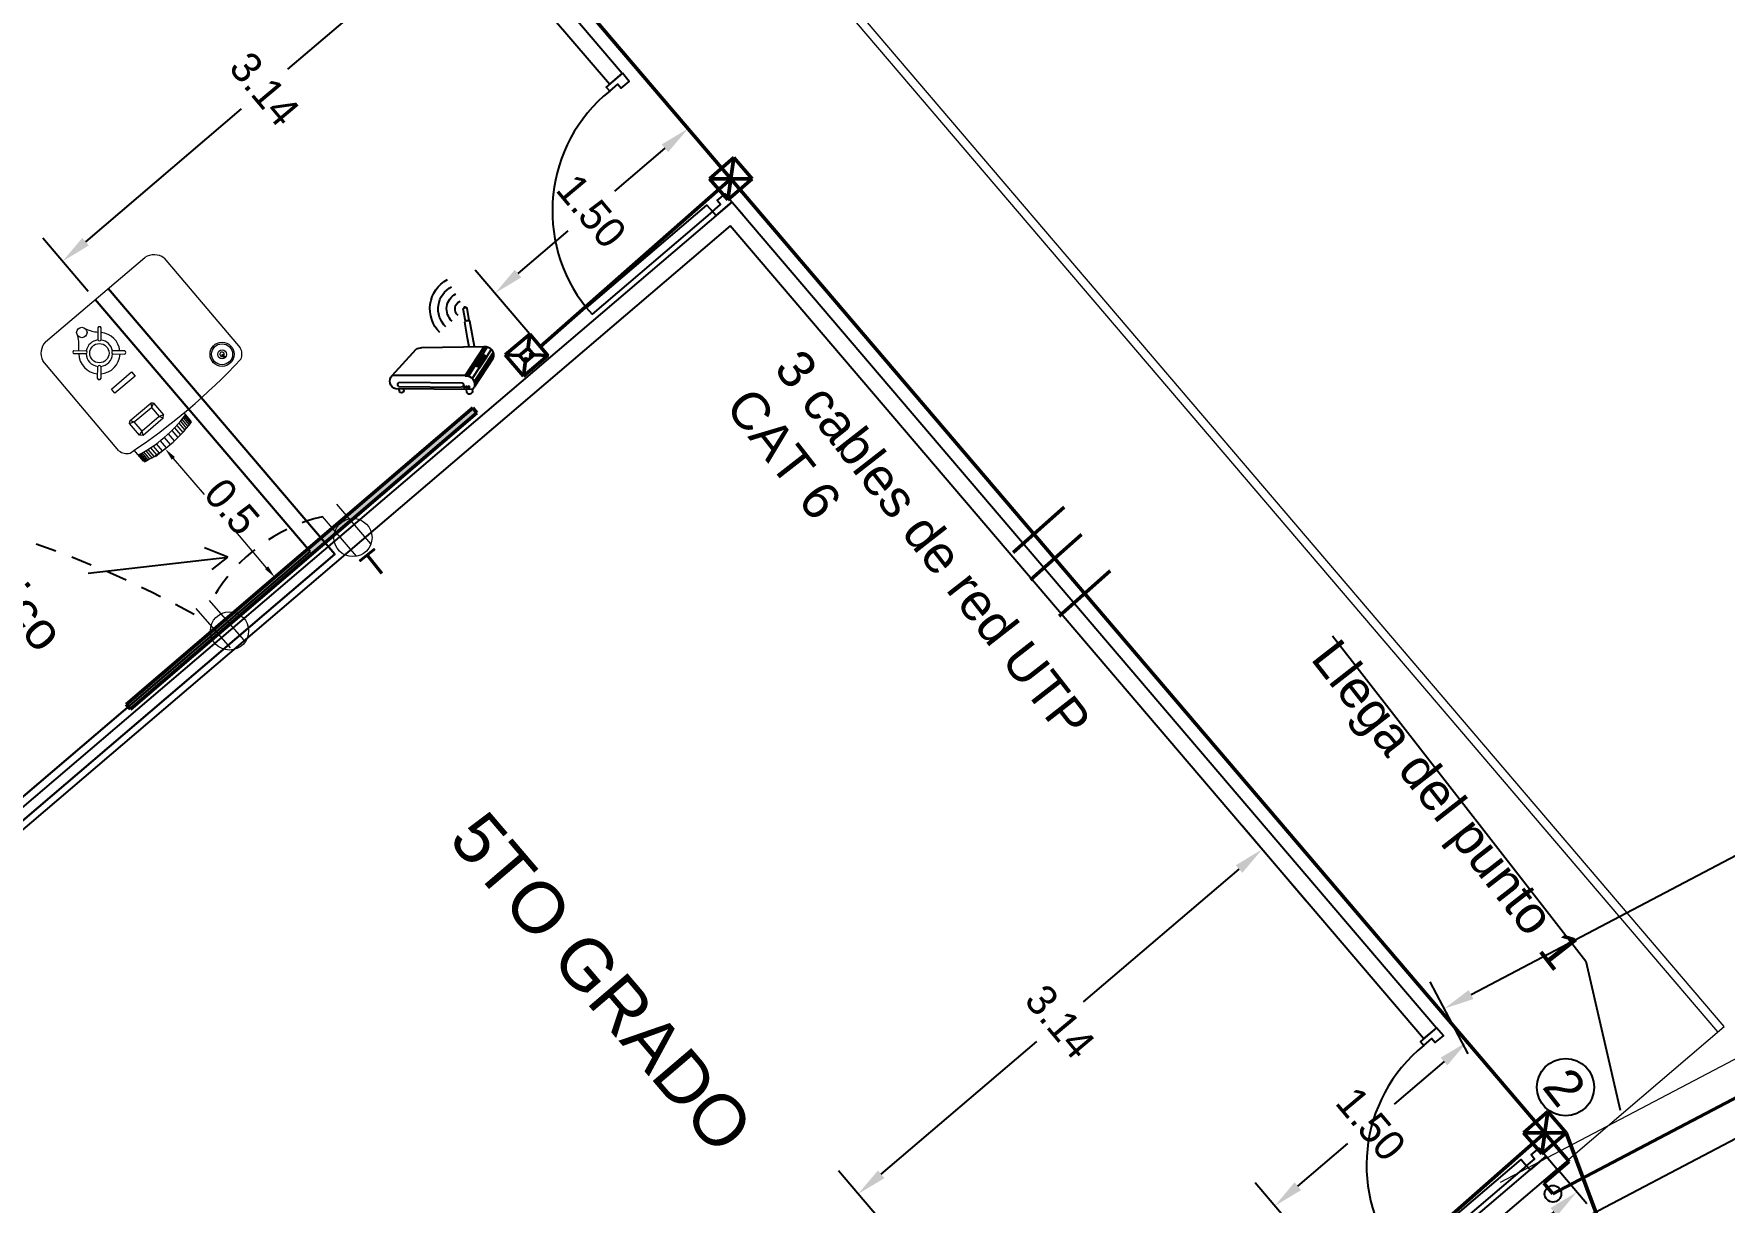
# Model space of a CAD drawing. Header units: metres. Extents: x 643973 to 644410, y 8488260 to 8488397.
# Drawn here: x 644241.32 to 644251.33, y 8488318.9 to 8488325.82 of the extents above; entities that cross this region are included whole.
import ezdxf

# ---------------------------------------------------------------- set-up
doc = ezdxf.new("R2010")
doc.units = ezdxf.units.M
doc.header["$MEASUREMENT"] = 0
doc.linetypes.add('LÍNEAS_OCULTAS2', pattern=[0.1875, 0.125, -0.0625])
for name, color, linetype in [('ACHURADOS', 8, 'Continuous'), ('Circ Tomac Nh-80 3x4mm2', 1, 'LÍNEAS_OCULTAS2'), ('Planta', 251, 'Continuous'), ('Salida de red', 4, 'Continuous'), ('VANOS', 2, 'Continuous')]:
    doc.layers.add(name, color=color, linetype=linetype)
for name, color, linetype, lineweight in [('ALAYUT MARGEN', 5, 'Continuous', 50), ('Anotaciones - Textos_Pluma_Nº__86', 7, 'Continuous', 20), ('Cable USB', 3, 'Continuous', 30), ('CABLE UTP CAT 6', 140, 'COMPU_LINE', 35), ('CIRCUITO DE DATOS', 4, 'COMPU_LINE', 50), ('CIRCUITO DE SERVIDOR', 6, 'Continuous', 50), ('CIRCUITO ELECTRICO EST DE CARGA', 6, 'Continuous', 50), ('CIRCUITO ELECTRICOS', 7, 'Continuous', 15), ('CONECCION USB Y HDMI', 150, 'Continuous', 30), ('EQUIPOS ELECTRONICOS', 242, 'Continuous', 13), ('MUEBLES - PETER', 253, 'Continuous', 5), ('MURO PREFABRICADO', 252, 'Continuous', 25), ('PUERTAS', 24, 'Continuous', 5), ('tomacorriente', 1, 'Continuous', 20)]:
    doc.layers.add(name, color=color, linetype=linetype, lineweight=lineweight)
doc.styles.add('style4', font='arial.ttf')
doc.linetypes.add('COMPU_LINE', pattern='A,0.5,-0.1,["R",Standard,S=0.1,R=0,X=-0.05,Y=-0.05],-0.1', length=0.7)
doc.dimstyles.new('UTILIZAR', dxfattribs={"dimtxt": 0.18, "dimasz": 0.18, "dimexe": 0.18, "dimexo": 0.0625, "dimgap": 0.09, "dimtad": 0, "dimtih": 1, "dimtoh": 1, "dimdec": 4, "dimzin": 0, "dimdsep": 46, "dimtxsty": 'Standard', "dimcen": 0.09, "dimadec": 0, "dimazin": 0, "dimtfac": 1, "dimtdec": 4, "dimtofl": 0, "dimtmove": 0, "dimatfit": 3, "dimfxl": 1, "dimtolj": 1, "dimtzin": 0, "dimarcsym": 0})

# ---------------------------------------------------------------- blocks, each defined once
blk = doc.blocks.new('PUERTA8')
at = {"layer": 'VANOS', "ltscale": 0.5}
for points in [[(0.025, 0.05), (0.025, 0.8), (0.065, 0.8), (0.065, 0.05)], [(0, -0.05), (0, 0.05), (0.025, 0.05), (0.025, 0), (0.05, 0), (0.05, -0.05)], [(0.8, -0.05), (0.8, 0.05), (0.775, 0.05), (0.775, 0), (0.75, 0), (0.75, -0.05)]]:
    blk.add_lwpolyline(points, close=True, dxfattribs=at)
at = {"layer": 'VANOS', "color": 8, "ltscale": 0.5}
blk.add_arc((0.045, 0.07), 0.7303, 358.43065, 88.43065, dxfattribs=at)
blk = doc.blocks.new('P-1')
at = {"layer": 'ACHURADOS'}
blk.add_blockref('PUERTA8', (0, 0.05), dxfattribs=at)
blk = doc.blocks.new('ECRAN')
at = {"layer": 'CIRCUITO DE SERVIDOR'}
h = blk.add_hatch(color=141, dxfattribs=at)
h.dxf.hatch_style = 1
h.paths.add_polyline_path([(714290.2886, 8427261.8314), (714290.3044, 8427261.8508), (714288.9074, 8427262.9858), (714288.8917, 8427262.9665)])
at = {"layer": 'CIRCUITO DE SERVIDOR', "color": 0}
for p, q in [((714288.8916, 8427262.9664), (714288.9074, 8427262.9858)), ((714290.3044, 8427261.8508), (714288.9074, 8427262.9858)), ((714290.2886, 8427261.8314), (714288.8916, 8427262.9664)), ((714290.2886, 8427261.8314), (714290.3044, 8427261.8508))]:
    blk.add_line(p, q, dxfattribs=at)
blk = doc.blocks.new('PROYECTOR')
at = {"layer": 'EQUIPOS ELECTRONICOS', "color": 22}
for p, q in [((714285.8984, 8427254.062), (714285.8692, 8427254.062)), ((714285.8992, 8427254.0659), (714285.87, 8427254.0659)), ((714285.8745, 8427254.0694), (714285.9193, 8427254.0694)), ((714285.8912, 8427254.0156), (714285.862, 8427254.0156)), ((714285.8923, 8427254.0254), (714285.8631, 8427254.0254)), ((714285.8936, 8427254.035), (714285.8644, 8427254.035)), ((714285.8948, 8427254.0431), (714285.8656, 8427254.0431)), ((714285.8961, 8427254.0506), (714285.867, 8427254.0506)), ((714285.8973, 8427254.0568), (714285.8681, 8427254.0568)), ((714285.937, 8427254.0183), (714285.9448, 8427254.0263)), ((714285.937, 8427254.0183), (714285.9495, 8427254.0119)), ((714285.9448, 8427254.0263), (714285.9495, 8427254.0119)), ((714285.9936, 8427254.0263), (714285.9875, 8427254.0119)), ((714285.9988, 8427254.0188), (714285.9875, 8427254.0119)), ((714285.9936, 8427254.0263), (714285.9988, 8427254.0188)), ((714285.8889, 8427253.9712), (714285.8597, 8427253.9712)), ((714285.8893, 8427253.9881), (714285.8601, 8427253.9881)), ((714285.8893, 8427253.9543), (714285.8601, 8427253.9543)), ((714285.8901, 8427254.0034), (714285.8609, 8427254.0034)), ((714285.8901, 8427253.939), (714285.8609, 8427253.939)), ((714285.8912, 8427253.9268), (714285.862, 8427253.9268)), ((714285.8923, 8427253.9169), (714285.8631, 8427253.9169)), ((714285.8936, 8427253.9074), (714285.8644, 8427253.9074)), ((714285.937, 8427253.9345), (714285.9495, 8427253.9409)), ((714285.937, 8427253.9345), (714285.9448, 8427253.9265)), ((714285.9448, 8427253.9265), (714285.9495, 8427253.9409)), ((714285.9988, 8427253.9339), (714285.9875, 8427253.9409)), ((714285.9936, 8427253.9265), (714285.9875, 8427253.9409)), ((714285.9936, 8427253.9265), (714285.9988, 8427253.9339)), ((714285.8948, 8427253.8993), (714285.8656, 8427253.8993)), ((714285.8961, 8427253.8918), (714285.867, 8427253.8918)), ((714285.8973, 8427253.8856), (714285.8681, 8427253.8856)), ((714285.8984, 8427253.8804), (714285.8692, 8427253.8804)), ((714285.8992, 8427253.8765), (714285.87, 8427253.8765)), ((714285.8745, 8427253.873), (714285.9, 8427253.873)), ((714285.9, 8427253.873), (714285.9079, 8427253.873))]:
    blk.add_line(p, q, dxfattribs=at)
for points in [[(714285.9497, 8427254.1075), (714286.3214, 8427254.1075)], [(714286.362, 8427254.062), (714286.362, 8427253.6507)], [(714285.937, 8427253.9345), (714285.937, 8427254.0183)], [(714285.9448, 8427254.0263), (714285.9936, 8427254.0263)], [(714285.9988, 8427254.0188), (714285.9988, 8427253.9339)], [(714286.1667, 8427254.0116), (714286.1959, 8427253.9864)], [(714286.2499, 8427253.9885), (714286.275, 8427254.0177)], [(714286.2825, 8427254.0113), (714286.2574, 8427253.9821)], [(714286.1894, 8427253.9789), (714286.1602, 8427254.0041)], [(714285.9936, 8427253.9265), (714285.9448, 8427253.9265)], [(714286.1953, 8427253.925), (714286.1702, 8427253.8958)], [(714286.1777, 8427253.8894), (714286.2028, 8427253.9186)], [(714286.2529, 8427253.9243), (714286.2821, 8427253.8992)], [(714286.2886, 8427253.9068), (714286.2594, 8427253.9318)], [(714286.3214, 8427253.6052), (714285.9497, 8427253.6052)]]:
    blk.add_lwpolyline(points, dxfattribs=at)
for points in [[(714285.9495, 8427253.9409), (714285.9495, 8427254.0119), (714285.9875, 8427254.0119), (714285.9875, 8427253.9409)], [(714286.0962, 8427253.9157), (714286.0962, 8427253.9997), (714286.1136, 8427253.9997), (714286.1136, 8427253.9157)], [(714285.9592, 8427253.6606), (714285.9592, 8427253.6638), (714285.971, 8427253.6638), (714285.971, 8427253.6606)]]:
    blk.add_lwpolyline(points, close=True, dxfattribs=at)
for centre, radius in [((714286.2244, 8427253.9554), 0.0304), ((714286.3099, 8427253.9554), 0.0164), ((714285.9712, 8427253.6622), 0.0381), ((714285.9712, 8427253.6622), 0.0331), ((714285.971, 8427253.6622), 0.014)]:
    blk.add_circle(centre, radius, dxfattribs=at)
for centre, radius, start, end in [((714286.2997, 8427253.9712), 0.44, 167.5718, 192.4282), ((714285.8748, 8427254.0645), 0.00496, 93.9534, 163.5798), ((714286.3289, 8427253.9712), 0.44, 167.0985, 192.9015), ((714287.9085, 8427253.8563), 2.0006, 173.425, 186.575), ((714285.9554, 8427254.0705), 0.0374, 98.673, 156.471), ((714286.3087, 8427254.0552), 0.0537, 7.2076, 76.3441), ((714286.1652, 8427254.0064), 0.00543, 73.4853, 205.0201), ((714286.2244, 8427253.9554), 0.0653, 51.3173, 134.9047), ((714286.2773, 8427254.0128), 0.00543, 343.4853, 115.0201), ((714286.2244, 8427253.9554), 0.0653, 143.6007, 227.2934), ((714286.2244, 8427253.9554), 0.0419, 145.8568, 226.2323), ((714286.191, 8427253.9841), 0.00543, 253.4853, 25.0201), ((714286.2244, 8427253.9554), 0.0419, 52.4732, 132.6486), ((714286.2551, 8427253.987), 0.00543, 163.4853, 295.0201), ((714286.2244, 8427253.9554), 0.0419, 325.9622, 39.2682), ((714286.3924, 8427254.1221), 0.1714, 225.6035, 241.2485), ((714286.2244, 8427253.9554), 0.0653, 235.9964, 315.0101), ((714286.1976, 8427253.9201), 0.00543, 343.5907, 115.1255), ((714286.2244, 8427253.9554), 0.0419, 239.2135, 312.7541), ((714286.2578, 8427253.9266), 0.00543, 73.5907, 205.1255), ((714286.3924, 8427253.7886), 0.1714, 135.3, 135.5685), ((714286.3924, 8427253.7886), 0.1714, 118.7515, 131.9741), ((714286.2837, 8427253.9044), 0.00543, 253.5907, 25.1255), ((714285.8748, 8427253.8779), 0.00496, 196.4202, 266.0466), ((714286.1754, 8427253.8943), 0.00543, 163.5907, 295.1255), ((714285.9712, 8427253.6622), 0.00701, 214.7427, 146.5983), ((714286.3087, 8427253.6574), 0.0537, 283.6559, 352.7924), ((714285.9554, 8427253.6422), 0.0374, 203.529, 261.327)]:
    blk.add_arc(centre, radius, start, end, dxfattribs=at)
blk = doc.blocks.new('TOMACORRIENTE DOBLE')
at = {"layer": 'tomacorriente'}
for p, q in [((697806.719, 8439550.89), (697806.419, 8439550.969)), ((697806.69, 8439550.781), (697806.391, 8439550.86))]:
    blk.add_line(p, q, dxfattribs=at)
blk.add_circle((697806.61, 8439550.86), 0.113, dxfattribs=at)
blk = doc.blocks.new('*D26')
at = {"layer": 'Anotaciones - Textos_Pluma_Nº__86', "color": 0, "lineweight": -2, "transparency": 16777216}
for p, q in [((644245.409, 8488325.011), (644245.08, 8488325.397)), ((644245.06, 8488325.143), (644244.762, 8488324.889)), ((644244.191, 8488324.401), (644244.488, 8488324.655)), ((644244.282, 8488324.017), (644243.937, 8488324.422))]:
    blk.add_line(p, q, dxfattribs=at)
at = {"layer": 'Anotaciones - Textos_Pluma_Nº__86', "color": 0, "transparency": 16777216}
for points in [[(644245.041, 8488325.166), (644245.079, 8488325.12), (644245.197, 8488325.26)], [(644244.171, 8488324.424), (644244.21, 8488324.379), (644244.054, 8488324.285)]]:
    blk.add_solid(points, dxfattribs=at)
at = {"layer": 'Defpoints', "color": 0, "transparency": 16777216}
for p in [(644245.45, 8488324.963, 0), (644244.054, 8488324.285), (644244.322, 8488323.97, 0)]:
    blk.add_point(p, dxfattribs=at)
at = {"layer": 'Anotaciones - Textos_Pluma_Nº__86', "color": 0, "transparency": 16777216, "insert": (644244.625, 8488324.772), "char_height": 0.18, "attachment_point": 5, "rotation": 310}
blk.add_mtext('\\A1;1.50', dxfattribs=at)
blk = doc.blocks.new('*D27')
at = {"layer": 'Anotaciones - Textos_Pluma_Nº__86', "color": 0, "lineweight": -2, "transparency": 16777216}
for p, q in [((644244.038, 8488326.335), (644243.769, 8488326.651)), ((644243.748, 8488326.397), (644242.826, 8488325.611)), ((644241.631, 8488324.59), (644242.553, 8488325.377)), ((644241.646, 8488324.295), (644241.377, 8488324.611))]:
    blk.add_line(p, q, dxfattribs=at)
at = {"layer": 'Anotaciones - Textos_Pluma_Nº__86', "color": 0, "transparency": 16777216}
for points in [[(644243.729, 8488326.42), (644243.768, 8488326.374), (644243.885, 8488326.514)], [(644241.611, 8488324.613), (644241.65, 8488324.568), (644241.494, 8488324.474)]]:
    blk.add_solid(points, dxfattribs=at)
at = {"layer": 'Defpoints', "color": 0, "transparency": 16777216}
for p in [(644243.885, 8488326.514), (644244.079, 8488326.288, 0), (644241.687, 8488324.247, 0)]:
    blk.add_point(p, dxfattribs=at)
at = {"layer": 'Anotaciones - Textos_Pluma_Nº__86', "color": 0, "transparency": 16777216, "insert": (644242.69, 8488325.494), "char_height": 0.18, "attachment_point": 5, "rotation": 310}
blk.add_mtext('\\A1;3.14', dxfattribs=at)
blk = doc.blocks.new('*D28')
at = {"layer": 'Anotaciones - Textos_Pluma_Nº__86', "color": 0, "lineweight": -2, "transparency": 16777216}
for p, q in [((644250.228, 8488319.363), (644249.692, 8488319.991)), ((644249.672, 8488319.737), (644249.376, 8488319.485)), ((644248.807, 8488318.999), (644249.102, 8488319.251)), ((644249.104, 8488318.373), (644248.553, 8488319.019))]:
    blk.add_line(p, q, dxfattribs=at)
at = {"layer": 'Anotaciones - Textos_Pluma_Nº__86', "color": 0, "transparency": 16777216}
for points in [[(644249.652, 8488319.76), (644249.691, 8488319.714), (644249.809, 8488319.854)], [(644248.787, 8488319.022), (644248.826, 8488318.976), (644248.67, 8488318.882)]]:
    blk.add_solid(points, dxfattribs=at)
at = {"layer": 'Defpoints', "color": 0, "transparency": 16777216}
for p in [(644250.268, 8488319.315, 0), (644248.67, 8488318.882), (644249.145, 8488318.325, 0)]:
    blk.add_point(p, dxfattribs=at)
at = {"layer": 'Anotaciones - Textos_Pluma_Nº__86', "color": 0, "transparency": 16777216, "insert": (644249.239, 8488319.368), "char_height": 0.18, "attachment_point": 5, "rotation": 310}
blk.add_mtext('\\A1;1.50', dxfattribs=at)
blk = doc.blocks.new('*D29')
at = {"layer": 'Anotaciones - Textos_Pluma_Nº__86', "color": 0, "lineweight": -2, "transparency": 16777216}
for p, q in [((644248.856, 8488320.687), (644248.478, 8488321.13)), ((644248.458, 8488320.876), (644247.536, 8488320.09)), ((644246.34, 8488319.07), (644247.262, 8488319.856)), ((644246.465, 8488318.647), (644246.087, 8488319.09))]:
    blk.add_line(p, q, dxfattribs=at)
at = {"layer": 'Anotaciones - Textos_Pluma_Nº__86', "color": 0, "transparency": 16777216}
for points in [[(644248.439, 8488320.899), (644248.478, 8488320.854), (644248.595, 8488320.993)], [(644246.321, 8488319.092), (644246.36, 8488319.047), (644246.203, 8488318.953)]]:
    blk.add_solid(points, dxfattribs=at)
at = {"layer": 'Defpoints', "color": 0, "transparency": 16777216}
for p in [(644248.595, 8488320.993), (644248.897, 8488320.64, 0), (644246.505, 8488318.599, 0)]:
    blk.add_point(p, dxfattribs=at)
at = {"layer": 'Anotaciones - Textos_Pluma_Nº__86', "color": 0, "transparency": 16777216, "insert": (644247.399, 8488319.973), "char_height": 0.18, "attachment_point": 5, "rotation": 310}
blk.add_mtext('\\A1;3.14', dxfattribs=at)
blk = doc.blocks.new('*D34')
at = {"layer": 'Anotaciones - Textos_Pluma_Nº__86', "color": 0, "lineweight": -2, "transparency": 16777216}
for p, q in [((644225.62, 8488336.919), (644224.56, 8488336.015)), ((644224.814, 8488335.995), (644233.747, 8488325.524)), ((644243.791, 8488313.75), (644234.859, 8488324.22)), ((644244.831, 8488314.4), (644243.771, 8488313.496))]:
    blk.add_line(p, q, dxfattribs=at)
at = {"layer": 'Anotaciones - Textos_Pluma_Nº__86', "color": 0, "transparency": 16777216}
for points in [[(644224.837, 8488336.014), (644224.791, 8488335.975), (644224.697, 8488336.132)], [(644243.814, 8488313.769), (644243.768, 8488313.73), (644243.908, 8488313.613)]]:
    blk.add_solid(points, dxfattribs=at)
at = {"layer": 'Defpoints', "color": 0, "transparency": 16777216}
for p in [(644225.668, 8488336.96, 0), (644224.697, 8488336.132), (644244.879, 8488314.441, 0)]:
    blk.add_point(p, dxfattribs=at)
at = {"layer": 'Anotaciones - Textos_Pluma_Nº__86', "color": 0, "transparency": 16777216, "insert": (644234.303, 8488324.872), "char_height": 0.4, "attachment_point": 5, "rotation": 310.4675}
blk.add_mtext('\\A1;29.60', dxfattribs=at)
blk = doc.blocks.new('*D38')
at = {"layer": 'Anotaciones - Textos_Pluma_Nº__86', "color": 0, "lineweight": -2, "transparency": 16777216}
for p, q in [((644240.089, 8488320.113), (644239.637, 8488319.728)), ((644239.891, 8488319.708), (644241.736, 8488317.546)), ((644244.476, 8488314.334), (644242.631, 8488316.496)), ((644244.907, 8488314.465), (644244.456, 8488314.08))]:
    blk.add_line(p, q, dxfattribs=at)
at = {"layer": 'Anotaciones - Textos_Pluma_Nº__86', "color": 0, "transparency": 16777216}
for points in [[(644239.914, 8488319.727), (644239.868, 8488319.688), (644239.774, 8488319.845)], [(644244.499, 8488314.353), (644244.453, 8488314.314), (644244.593, 8488314.197)]]:
    blk.add_solid(points, dxfattribs=at)
at = {"layer": 'Defpoints', "color": 0, "transparency": 16777216}
for p in [(644240.137, 8488320.154, 0), (644239.774, 8488319.845), (644244.955, 8488314.506, 0)]:
    blk.add_point(p, dxfattribs=at)
at = {"layer": 'Anotaciones - Textos_Pluma_Nº__86', "color": 0, "transparency": 16777216, "insert": (644242.184, 8488317.021), "char_height": 0.4, "attachment_point": 5, "rotation": 310.4675}
blk.add_mtext('\\A1;7.42', dxfattribs=at)
blk = doc.blocks.new('*D43')
at = {"layer": 'Anotaciones - Textos_Pluma_Nº__86', "color": 0, "lineweight": -2, "transparency": 16777216}
for p, q in [((644250.518, 8488318.894), (644250.341, 8488319.101)), ((644250.321, 8488318.847), (644248.201, 8488317.038)), ((644245.133, 8488314.421), (644247.253, 8488316.229)), ((644245.119, 8488314.159), (644244.879, 8488314.441))]:
    blk.add_line(p, q, dxfattribs=at)
at = {"layer": 'Anotaciones - Textos_Pluma_Nº__86', "color": 0, "transparency": 16777216}
for points in [[(644250.302, 8488318.87), (644250.341, 8488318.824), (644250.458, 8488318.964)], [(644245.113, 8488314.443), (644245.152, 8488314.398), (644244.996, 8488314.304)]]:
    blk.add_solid(points, dxfattribs=at)
at = {"layer": 'Defpoints', "color": 0, "transparency": 16777216}
for p in [(644250.558, 8488318.846), (644244.996, 8488314.304), (644245.159, 8488314.112)]:
    blk.add_point(p, dxfattribs=at)
at = {"layer": 'Anotaciones - Textos_Pluma_Nº__86', "color": 0, "transparency": 16777216, "insert": (644247.727, 8488316.634), "char_height": 0.4, "attachment_point": 5, "rotation": 40.4675}
blk.add_mtext('\\A1;7.18', dxfattribs=at)
blk = doc.blocks.new('*D51')
at = {"layer": 'Anotaciones - Textos_Pluma_Nº__86', "color": 0, "lineweight": -2, "transparency": 16777216}
for p, q in [((644276.642, 8488333.886), (644276.417, 8488334.314)), ((644276.342, 8488334.071), (644264.715, 8488327.959)), ((644249.832, 8488320.134), (644261.458, 8488326.246)), ((644249.814, 8488319.782), (644249.589, 8488320.209))]:
    blk.add_line(p, q, dxfattribs=at)
at = {"layer": 'Anotaciones - Textos_Pluma_Nº__86', "color": 0, "transparency": 16777216}
for points in [[(644276.328, 8488334.097), (644276.355, 8488334.044), (644276.501, 8488334.155)], [(644249.818, 8488320.16), (644249.846, 8488320.107), (644249.673, 8488320.05)]]:
    blk.add_solid(points, dxfattribs=at)
at = {"layer": 'Defpoints', "color": 0, "transparency": 16777216}
for p in [(644276.501, 8488334.155), (644276.671, 8488333.831), (644249.843, 8488319.727)]:
    blk.add_point(p, dxfattribs=at)
at = {"layer": 'Anotaciones - Textos_Pluma_Nº__86', "color": 0, "transparency": 16777216, "insert": (644263.087, 8488327.102), "char_height": 1, "attachment_point": 5, "rotation": 27.7325}
blk.add_mtext('\\A1;30.31', dxfattribs=at)
blk = doc.blocks.new('ACCES POINT')
at = {"color": 92}
for p, q in [((714282.93, 8427256.317), (714282.93, 8427256.314)), ((714282.941, 8427256.317), (714282.941, 8427256.315)), ((714282.921, 8427256.134), (714282.921, 8427256.231)), ((714282.952, 8427256.134), (714282.952, 8427256.231)), ((714282.826, 8427256.045), (714282.861, 8427256.007)), ((714282.846, 8427256.064), (714282.882, 8427256.025)), ((714282.857, 8427256.068), (714282.895, 8427256.028)), ((714282.865, 8427256.069), (714283.005, 8427255.919)), ((714282.921, 8427256.078), (714282.921, 8427256.134)), ((714282.952, 8427256.083), (714282.952, 8427256.134)), ((714282.818, 8427256.024), (714282.958, 8427255.874)), ((714282.819, 8427256.007), (714282.959, 8427255.856)), ((714282.824, 8427255.992), (714282.964, 8427255.842)), ((714282.859, 8427256.005), (714282.913, 8427255.947)), ((714282.915, 8427255.95), (714282.966, 8427255.895)), ((714282.936, 8427255.967), (714282.986, 8427255.913)), ((714282.949, 8427255.97), (714282.997, 8427255.917)), ((714283.005, 8427255.919), (714283.429, 8427255.994)), ((714283.397, 8427255.947), (714283.03, 8427255.88)), ((714282.976, 8427255.83), (714282.965, 8427255.841)), ((714282.976, 8427255.83), (714283.422, 8427255.911)), ((714283.011, 8427255.821), (714283.011, 8427255.836)), ((714283.404, 8427255.922), (714283.037, 8427255.855)), ((714283.378, 8427255.903), (714283.378, 8427255.895)), ((714283.405, 8427255.908), (714283.405, 8427255.895)), ((714282.978, 8427255.83), (714282.978, 8427255.818))]:
    blk.add_line(p, q, dxfattribs=at)
for points in [[(714282.925, 8427256.235), (714282.925, 8427256.31)], [(714282.948, 8427256.235), (714282.948, 8427256.31)], [(714283.229, 8427256.126), (714282.865, 8427256.069)], [(714283.429, 8427255.994), (714283.263, 8427256.122)]]:
    blk.add_lwpolyline(points, dxfattribs=at)
for centre in [(714282.993, 8427255.849), (714283.007, 8427255.851), (714283.02, 8427255.854)]:
    blk.add_circle(centre, 0.00399, dxfattribs=at)
for centre, radius, start, end in [((714282.948, 8427256.31), 0.148, 323.6467, 72.2452), ((714282.948, 8427256.31), 0.197, 324.4234, 71.4296), ((714282.948, 8427256.31), 0.0489, 317.3396, 78.8718), ((714282.948, 8427256.31), 0.0984, 322.0864, 73.8838), ((714282.936, 8427256.219), 0.0194, 37.7243, 142.2757), ((714282.936, 8427256.3), 0.0155, 40.3834, 139.6166), ((714282.936, 8427256.314), 0.00651, 35.1733, 144.9998), ((714282.869, 8427256.018), 0.0515, 94.5799, 210.7273), ((714283.239, 8427256.073), 0.0539, 64.318, 101.064), ((714282.899, 8427255.982), 0.0456, 84.1018, 150.5306), ((714282.903, 8427255.978), 0.0456, 84.1018, 150.5306), ((714282.908, 8427255.973), 0.0456, 84.1018, 150.5306), ((714282.912, 8427255.968), 0.0456, 84.1018, 150.5306), ((714282.917, 8427255.963), 0.0456, 84.1018, 150.5306), ((714282.921, 8427255.958), 0.0456, 84.1018, 150.5306), ((714282.926, 8427255.953), 0.0456, 84.1018, 150.5306), ((714282.93, 8427255.949), 0.0456, 84.1018, 150.5306), ((714282.935, 8427255.944), 0.0456, 84.1018, 150.5306), ((714282.939, 8427255.939), 0.0456, 84.1018, 150.5306), ((714282.944, 8427255.934), 0.0456, 84.1018, 150.5306), ((714282.948, 8427255.929), 0.0456, 84.1018, 150.5306), ((714282.953, 8427255.925), 0.0456, 84.1018, 150.5306), ((714283.39, 8427255.932), 0.0167, 326.4303, 65.278), ((714283.402, 8427255.955), 0.0478, 294.6996, 54.5999), ((714283.009, 8427255.867), 0.0515, 94.5799, 210.7273), ((714283.037, 8427255.868), 0.0134, 123.9317, 267.7766), ((714283.391, 8427255.897), 0.0136, 171.6117, 8.3883), ((714282.995, 8427255.823), 0.0171, 196.7065, 353.7504)]:
    blk.add_arc(centre, radius, start, end, dxfattribs=at)

msp = doc.modelspace()

# ---------------------------------------------------------------- hatches: boundary and pattern name
at = {"layer": 'Salida de red'}
h = msp.add_hatch(color=256, dxfattribs=at)
h.dxf.hatch_style = 1
h.paths.add_polyline_path([(644244.28939, 8488323.92013), (644244.23185, 8488323.87104), (644244.19249, 8488323.91718), (644244.25003, 8488323.96627)])
h.paths.add_polyline_path([(644244.23478, 8488323.90403), (644244.23997, 8488323.89794), (644244.24357, 8488323.90101), (644244.24876, 8488323.89492), (644244.26314, 8488323.9072), (644244.25795, 8488323.91328), (644244.26155, 8488323.91635), (644244.25636, 8488323.92244), (644244.26715, 8488323.93164), (644244.24897, 8488323.95294), (644244.20582, 8488323.91612), (644244.22399, 8488323.89482)], flags=16)
edge = h.paths.add_edge_path(flags=17)
edge.add_line((644244.25617, 8488323.95908), (644244.28939, 8488323.92013))

# ---------------------------------------------------------------- linework, layer by layer
at = {"layer": 'ALAYUT MARGEN'}
msp.add_line((644250.90148, 8488317.96558), (644250.39484, 8488319.31518), dxfattribs=at)
at = {"layer": 'Anotaciones - Textos_Pluma_Nº__86'}
for p, q in [((644250.00619, 8488319.02208), (644276.83442, 8488333.12663)), ((644242.10119, 8488323.36455), (644242.04413, 8488323.31587)), ((644242.14986, 8488323.30749), (644242.33265, 8488323.09322)), ((644242.70178, 8488322.66053), (644242.51899, 8488322.8748)), ((644242.75046, 8488322.60347), (644242.6934, 8488322.5548))]:
    msp.add_line(p, q, dxfattribs=at)
for points in [[(644242.15937, 8488323.3156), (644242.14035, 8488323.29938), (644242.10119, 8488323.36455)], [(644242.71129, 8488322.66865), (644242.69227, 8488322.65242), (644242.75046, 8488322.60347)]]:
    msp.add_solid(points, dxfattribs=at)
at = {"layer": 'Cable USB'}
msp.add_lwpolyline([(644241.76363, 8488324.31234), (644243.10543, 8488322.73949), (644240.2573, 8488320.30975), (644238.36608, 8488322.52663), (644238.91444, 8488322.99443)], dxfattribs=at)
at = {"layer": 'CABLE UTP CAT 6'}
msp.add_lwpolyline([(644244.31667, 8488323.97429), (644244.36867, 8488323.91333)], dxfattribs=at)
at = {"layer": 'Circ Tomac Nh-80 3x4mm2'}
for centre, radius, start, end in [((644239.35994, 8488317.11649), 6.01944, 61.059895, 103.16626), ((644243.26679, 8488321.96993), 1.0194, 103.274196, 149.779413)]:
    msp.add_arc(centre, radius, start, end, dxfattribs=at)
at = {"layer": 'CIRCUITO DE DATOS'}
for p, q in [((644250.41368, 8488319.1448), (644235.84403, 8488336.22328)), ((644250.31641, 8488318.95427), (644277.14463, 8488333.05883)), ((644247.42239, 8488323.01837), (644247.12066, 8488322.74996)), ((644247.52564, 8488322.85624), (644247.22391, 8488322.58783)), ((644247.69527, 8488322.64253), (644247.39354, 8488322.37411)), ((644250.26331, 8488319.01652), (644250.41368, 8488319.1448)), ((644250.31641, 8488318.95427), (644250.26331, 8488319.01652))]:
    msp.add_line(p, q, dxfattribs=at)
at = {"layer": 'CIRCUITO DE DATOS', "color": 0}
for p, q in [((644245.43256, 8488324.83794), (644245.57647, 8488324.96325)), ((644244.2597, 8488324.04367), (644244.11453, 8488323.91982)), ((644250.25092, 8488319.18988), (644250.39484, 8488319.31518))]:
    msp.add_line(p, q, dxfattribs=at)
at = {"layer": 'CIRCUITO DE DATOS'}
for points in [[(644245.45006, 8488324.96314), (644244.32258, 8488323.96997)], [(644250.26843, 8488319.31507), (644249.14666, 8488318.32694)]]:
    msp.add_lwpolyline(points, dxfattribs=at)
at = {"layer": 'CIRCUITO ELECTRICO EST DE CARGA', "color": 0}
for p, q in [((644245.32365, 8488324.96302), (644245.46756, 8488325.08833)), ((644245.43256, 8488324.83794), (644245.46756, 8488325.08833)), ((644245.57647, 8488324.96325), (644245.46756, 8488325.08833)), ((644245.57647, 8488324.96325), (644245.32365, 8488324.96302)), ((644245.43256, 8488324.83794), (644245.32365, 8488324.96302)), ((644244.2597, 8488324.04367), (644244.25003, 8488323.96627)), ((644244.2597, 8488324.04367), (644244.36734, 8488323.91749)), ((644244.11453, 8488323.91982), (644244.22217, 8488323.79365)), ((644244.11453, 8488323.91982), (644244.19249, 8488323.91718)), ((644244.36734, 8488323.91749), (644244.22217, 8488323.79365)), ((644244.28939, 8488323.92013), (644244.36734, 8488323.91749)), ((644244.23185, 8488323.87104), (644244.22217, 8488323.79365)), ((644250.14201, 8488319.31496), (644250.28593, 8488319.44027)), ((644250.25092, 8488319.18988), (644250.28593, 8488319.44027)), ((644250.39484, 8488319.31518), (644250.28593, 8488319.44027)), ((644250.39484, 8488319.31518), (644250.14201, 8488319.31496)), ((644250.25092, 8488319.18988), (644250.14201, 8488319.31496))]:
    msp.add_line(p, q, dxfattribs=at)
at = {"layer": 'CIRCUITO ELECTRICOS', "color": 5}
for p, q in [((644242.48866, 8488322.1852), (644242.28533, 8488322.41905)), ((644242.56655, 8488322.23266), (644242.36322, 8488322.46651))]:
    msp.add_line(p, q, dxfattribs=at)
msp.add_circle((644242.48222, 8488322.28631), 0.1133, dxfattribs=at)
at = {"layer": 'CONECCION USB Y HDMI'}
for p, q in [((644241.68684, 8488324.24724), (644242.95922, 8488322.75576)), ((644242.95922, 8488322.75576), (644240.07608, 8488320.29616))]:
    msp.add_line(p, q, dxfattribs=at)
at = {"layer": 'MUEBLES - PETER', "color": 250, "lineweight": 5}
for p, q in [((644251.29212, 8488319.91197), (644232.08122, 8488342.43088)), ((644251.33016, 8488319.94442), (644232.11926, 8488342.46334)), ((644250.34115, 8488319.1007), (644251.33016, 8488319.94442))]:
    msp.add_line(p, q, dxfattribs=at)
at = {"layer": 'MURO PREFABRICADO'}
msp.add_line((644244.73162, 8488325.52208), (644240.64456, 8488330.31291), dxfattribs=at)
for points in [[(644240.57966, 8488330.38899), (644240.65574, 8488330.45389), (644244.8077, 8488325.58698)], [(644244.8077, 8488325.58698), (644244.73162, 8488325.52208)], [(644240.0716, 8488320.2298), (644245.45788, 8488324.82484)], [(644245.3818, 8488324.75994), (644245.45788, 8488324.82484), (644249.62736, 8488319.9374)], [(644245.45788, 8488324.82484), (644245.52278, 8488324.74877)], [(644245.44671, 8488324.68386), (644240.1365, 8488320.15373)], [(644249.62736, 8488319.9374), (644249.55128, 8488319.8725), (644245.44671, 8488324.68386)], [(644244.88997, 8488314.58174), (644250.27625, 8488319.17678)], [(644250.27625, 8488319.17678), (644250.34115, 8488319.1007), (644244.95487, 8488314.50566)]]:
    msp.add_lwpolyline(points, dxfattribs=at)
at = {"layer": 'Planta', "color": 2}
msp.add_line((644250.27763, 8488318.69274), (644277.10585, 8488332.79729), dxfattribs=at)
at = {"layer": 'Planta'}
for p, q in [((644241.64591, 8488322.62895), (644242.47206, 8488322.722)), ((644242.47206, 8488322.722), (644242.33528, 8488322.77782)), ((644242.37963, 8488322.64889), (644242.47206, 8488322.722)), ((644249.01083, 8488322.25613), (644250.51126, 8488320.33208)), ((644250.51126, 8488320.33208), (644250.71499, 8488319.44877))]:
    msp.add_line(p, q, dxfattribs=at)
for centre, radius in [((644250.39155, 8488319.58514), 0.16962), ((644250.31641, 8488318.95427), 0.04916)]:
    msp.add_circle(centre, radius, dxfattribs=at)
at = {"layer": 'Salida de red'}
for p, q in [((644244.24897, 8488323.95294), (644244.20582, 8488323.91612)), ((644244.20582, 8488323.91612), (644244.22399, 8488323.89482)), ((644244.23478, 8488323.90403), (644244.22399, 8488323.89482)), ((644244.23478, 8488323.90403), (644244.23997, 8488323.89794)), ((644244.24357, 8488323.90101), (644244.23997, 8488323.89794)), ((644244.24876, 8488323.89492), (644244.24357, 8488323.90101)), ((644244.26314, 8488323.9072), (644244.24876, 8488323.89492)), ((644244.26715, 8488323.93164), (644244.24897, 8488323.95294)), ((644244.25617, 8488323.95908), (644244.28939, 8488323.92013)), ((644244.26715, 8488323.93164), (644244.25636, 8488323.92244)), ((644244.25636, 8488323.92244), (644244.26155, 8488323.91635)), ((644244.26155, 8488323.91635), (644244.25795, 8488323.91328)), ((644244.26314, 8488323.9072), (644244.25795, 8488323.91328))]:
    msp.add_line(p, q, dxfattribs=at)
msp.add_lwpolyline([(644244.28939, 8488323.92013), (644244.23185, 8488323.87104), (644244.19249, 8488323.91718), (644244.25003, 8488323.96627)], close=True, dxfattribs=at)

# ---------------------------------------------------------------- block references
at = {"layer": 'Anotaciones - Textos_Pluma_Nº__86', "xscale": 1.249756712422823, "yscale": 1.249756712422823, "zscale": 1.249756712422823, "rotation": 130.4675136906516}
msp.add_blockref('P-1', (644250.27625, 8488319.17678), dxfattribs=at)
at = {"layer": 'CIRCUITO ELECTRICOS', "color": 0}
for name, p, xscale, yscale, zscale, rotation in [('PROYECTOR', (13562952.30697, 17684812.57653, 0), 1.874999999999975, 1.874999999999975, 1.874999999999975, 130.2908163122087), ('ECRAN', (12887154.02837, 5163974.60952, 0), 1.5, 1.5, 1.5, 79.65339294135451)]:
    msp.add_blockref(name, p, dxfattribs=dict(at, xscale=xscale, yscale=yscale, zscale=zscale, rotation=rotation))
at = {"layer": 'Planta', "xscale": -1, "rotation": 9.882620671859339}
msp.add_blockref('ACCES POINT', (2794300.25953, 308708.8871, 0), dxfattribs=at)
at = {"layer": 'Planta', "rotation": 325.5399787751542}
msp.add_blockref('TOMACORRIENTE DOBLE', (-4706473.10659, 1924574.85074, 0), dxfattribs=at)
at = {"layer": 'PUERTAS', "xscale": 1.249756712422823, "yscale": 1.249756712422823, "zscale": 1.249756712422823, "rotation": 130.4675136906516}
msp.add_blockref('P-1', (644245.45672, 8488324.82621), dxfattribs=at)

# ---------------------------------------------------------------- texts
at = {"insert": (644243.99982, 8488321.24215), "char_height": 0.3, "attachment_point": 1, "rotation": 310.467514, "style": 'style4'}
msp.add_mtext_dynamic_manual_height_columns('5TO GRADO', width=2.5599864, gutter_width=12.5, heights=[0], dxfattribs=at)
at = {"layer": 'Anotaciones - Textos_Pluma_Nº__86', "insert": (644242.49703, 8488323.02165), "char_height": 0.18, "attachment_point": 5, "rotation": 310.467514}
msp.add_mtext('\\A1;0.5', dxfattribs=at)
at = {"layer": 'Planta', "color": 0, "style": 'style4'}
for s, rotation, p in [('Circuito eléctrico', 310.467514, (644239.88034, 8488323.87236)), ('Llega del punto 1 ', 307.948298, (644248.87652, 8488322.12149)), ('2', 307.948298, (644250.24697, 8488319.58594))]:
    msp.add_text(s, height=0.22, rotation=rotation, dxfattribs=at).set_placement(p)
at = {"layer": 'Planta', "color": 0, "insert": (644245.87243, 8488323.97207), "char_height": 0.22, "attachment_point": 1, "rotation": 307.948298, "style": 'style4'}
msp.add_mtext_dynamic_manual_height_columns('3 cables de red UTP CAT 6', width=3.1981557, gutter_width=12.5, heights=[0], dxfattribs=at)
at = {"layer": 'tomacorriente', "insert": (644243.29217, 8488322.74181), "char_height": 0.14803, "width": 1.3807297, "attachment_point": 2, "rotation": 38.593759, "style": 'style4'}
msp.add_mtext('T', dxfattribs=at)

# ---------------------------------------------------------------- dimensions: what is measured, and where the dimension line sits
at = {"layer": 'Anotaciones - Textos_Pluma_Nº__86'}
for base, p1, p2, angle, picture, middle in [((644224.69723, 8488336.1316, 0), (644244.87879, 8488314.44076), (644225.6679, 8488336.95967), 310.467514, '*D34', (644234.30268, 8488324.87214, 0)), ((644239.77442, 8488319.84483, 0), (644244.95487, 8488314.50566), (644240.1365, 8488320.15373), 310.467514, '*D38', (644242.1836, 8488317.0208, 0)), ((644244.99562, 8488314.30382), (644250.55837, 8488318.84608), (644245.15949, 8488314.11173), 40.467514, '*D43', (644247.7268, 8488316.63379))]:
    dim = msp.add_linear_dim(base=base, p1=p1, p2=p2, angle=angle, dimstyle='UTILIZAR', override={"dimtxt": 0.4, "dimtih": 0, "dimdec": 2}, dxfattribs=at)
    dim.commit()
    dim.dimension.update_dxf_attribs({"geometry": picture, "text_midpoint": middle})
dim = msp.add_aligned_dim(p1=(644249.84273, 8488319.72654), p2=(644276.67096, 8488333.8311), distance=0.36558, dimstyle='UTILIZAR', override={"dimtxt": 1, "dimtih": 0, "dimdec": 2}, dxfattribs=at)
dim.commit()
dim.dimension.update_dxf_attribs({"geometry": '*D51', "text_midpoint": (644263.08673, 8488327.1024)})
for base, p1, p2, picture, middle in [((644243.8854, 8488326.51402, 0), (644241.68684, 8488324.24724), (644244.07855, 8488326.28761), '*D27', (644242.68955, 8488325.49383, 0)), ((644244.05375, 8488324.28463, 0), (644245.45006, 8488324.96314), (644244.32235, 8488323.96977), '*D26', (644244.62533, 8488324.77225, 0)), ((644248.5952, 8488320.99321, 0), (644246.50521, 8488318.59918), (644248.89692, 8488320.63955), '*D29', (644247.39935, 8488319.97303, 0)), ((644248.66989, 8488318.88228, 0), (644250.26843, 8488319.31507), (644249.14494, 8488318.32542), '*D28', (644249.23933, 8488319.36807, 0))]:
    dim = msp.add_linear_dim(base=base, p1=p1, p2=p2, angle=40.467514, dimstyle='UTILIZAR', override={"dimtih": 0, "dimdec": 2}, dxfattribs=at)
    dim.commit()
    dim.dimension.update_dxf_attribs({"geometry": picture, "text_midpoint": middle, "text_rotation": 310})

doc.saveas('drawing.dxf')
